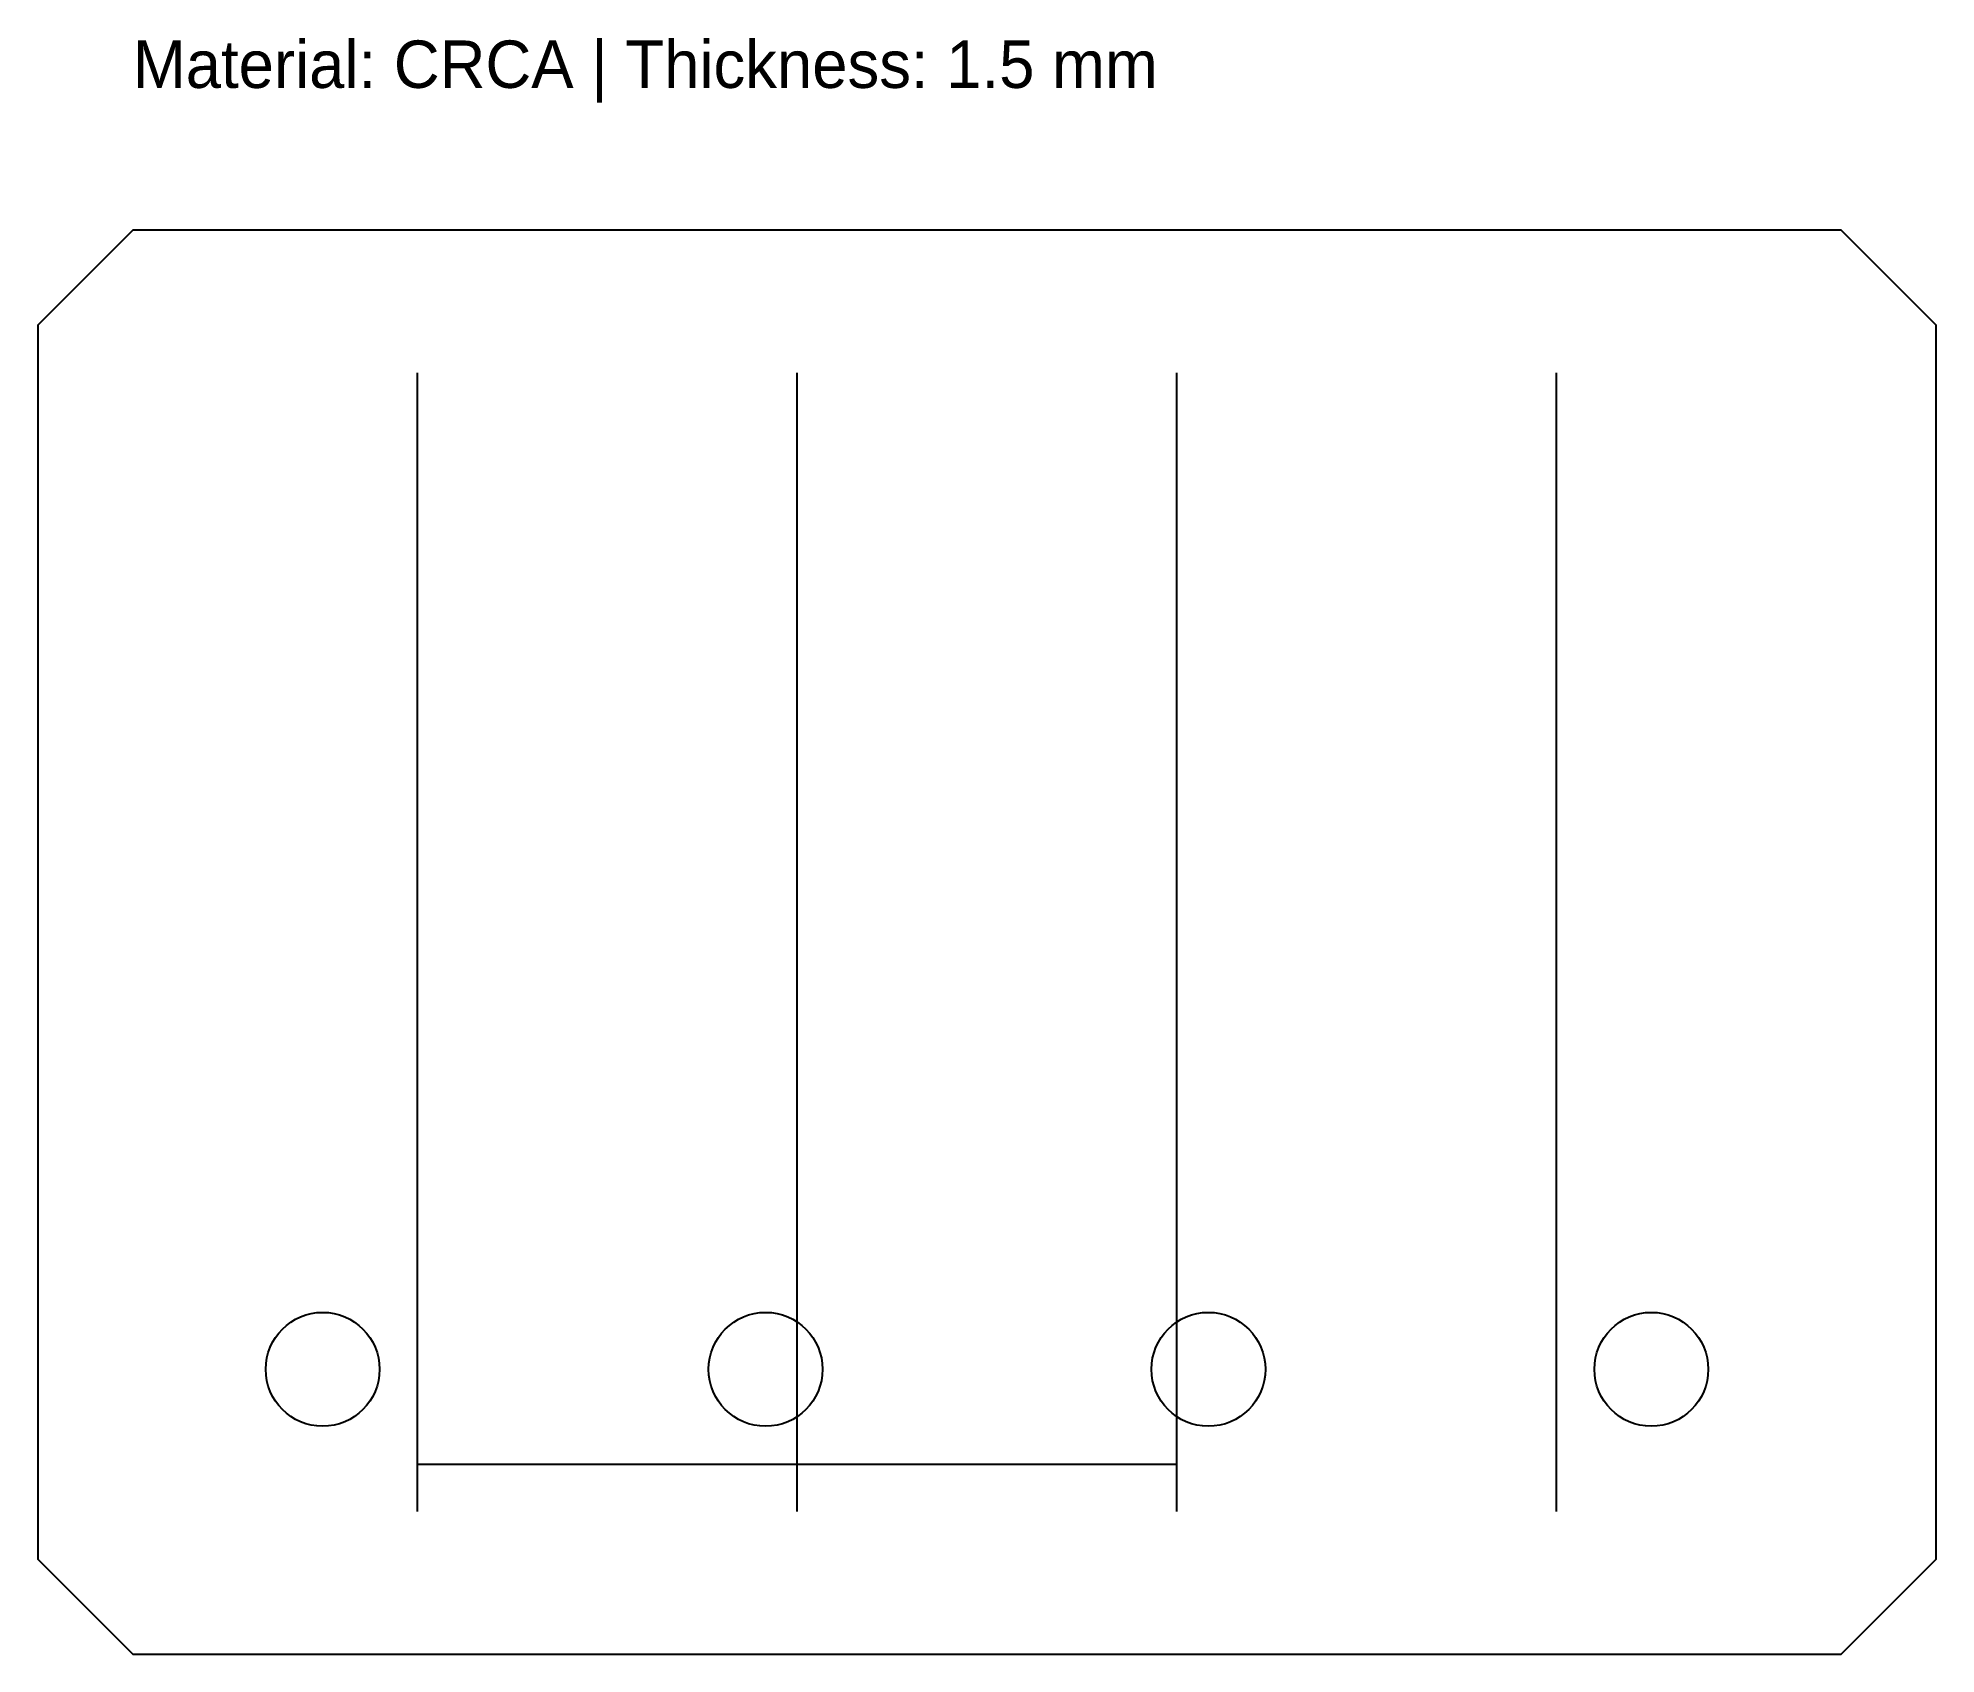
# Model space of a CAD drawing. Header units: metres. Extents: x 0 to 200, y 0 to 170.
import ezdxf

# ---------------------------------------------------------------- set-up
doc = ezdxf.new("R2010")
doc.units = ezdxf.units.M

msp = doc.modelspace()

# ---------------------------------------------------------------- linework, layer by layer
at = {"layer": 'BEND'}
for p, q in [((40, 15), (40, 135)), ((80, 15), (80, 135)), ((120, 15), (120, 135)), ((160, 15), (160, 135))]:
    msp.add_line(p, q, dxfattribs=at)
at = {"layer": 'CUT'}
msp.add_lwpolyline([(10, 0), (190, 0), (200, 10), (200, 140), (190, 150), (10, 150), (0, 140), (0, 10)], close=True, dxfattribs=at)
at = {"layer": 'HOLES'}
for centre in [(30, 30), (76.67, 30), (123.33, 30), (170, 30)]:
    msp.add_circle(centre, 6, dxfattribs=at)
at = {"layer": 'WELDS', "linetype": 'CONTINUOUS'}
msp.add_line((40, 20), (120, 20), dxfattribs=at)

# ---------------------------------------------------------------- texts
at = {"layer": 'NOTES'}
msp.add_text('Material: CRCA | Thickness: 1.5 mm', height=5, dxfattribs=at).set_placement((10, 165))

doc.saveas('drawing.dxf')
